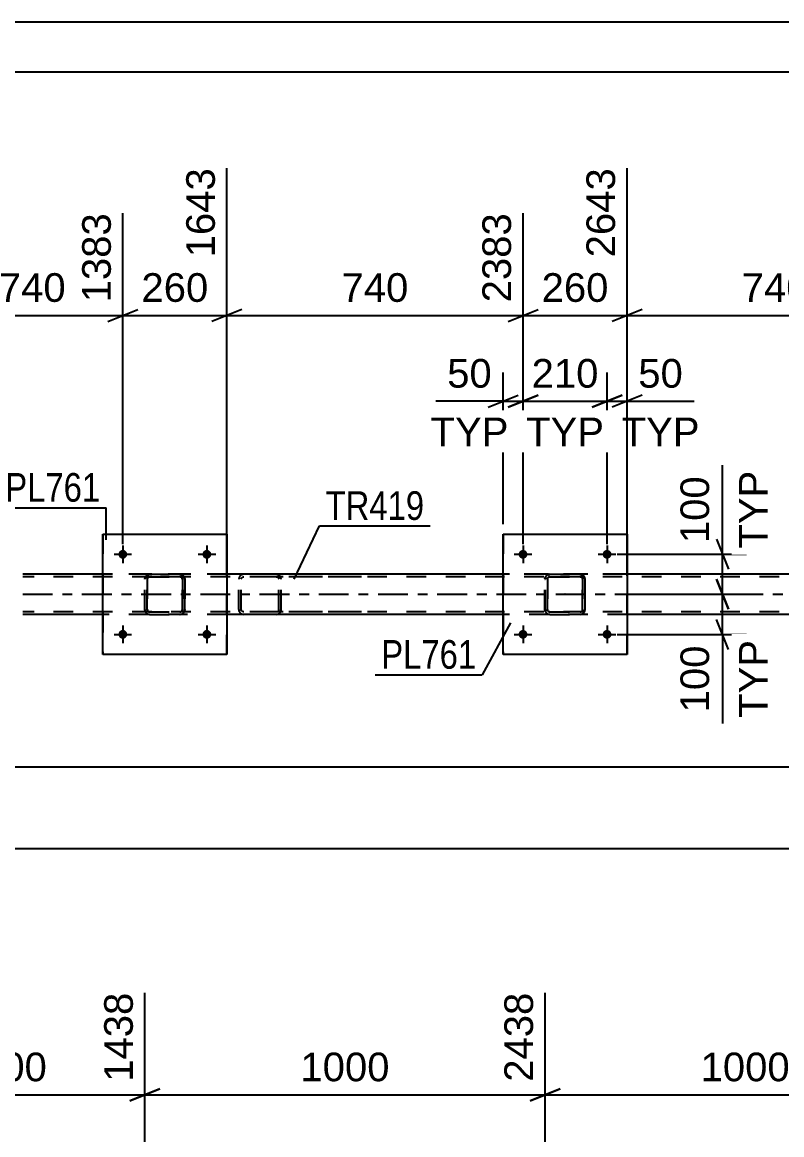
# Model space of a CAD drawing. Header units: millimetres. Extents: x -49 to 792, y -433 to 161.
# Drawn here: x 33.8 to 109.7, y 49.8 to 161 of the extents above; entities that cross this region are included whole.
import ezdxf

# ---------------------------------------------------------------- set-up
doc = ezdxf.new("R2010")
doc.units = ezdxf.units.MM
doc.linetypes.add('DXK_LINE_DOT2', pattern=[3.9198, 1.9599, -1.9599])
doc.linetypes.add('DXK_LINE_DOT3', pattern=[5.9187, 2.979, -0.9799, 0.9799, -0.9799])
doc.styles.add('Arial', font='ARIAL.TTF', dxfattribs={"height": 0.2})
doc.styles.add('Arial Narrow', font='ARIALN.TTF', dxfattribs={"height": 0.2})

# ---------------------------------------------------------------- blocks, each defined once
blk = doc.blocks.new('Unknown-203723993-1112')
at = {"color": 5, "linetype": 'Continuous'}
for p, q in [((792.32, 161.02), (-48.68, 161.02)), ((787.32, 156.02), (-43.68, 156.02))]:
    blk.add_line(p, q, dxfattribs=at)
blk = doc.blocks.new('Part-203723993-2565 - 2545')
at = {"color": 7, "linetype": 'DXK_LINE_DOT2'}
for p, q in [((46.33, 105.79), (46.51, 105.83)), ((46.52, 105.83), (46.33, 105.79)), ((46.52, 105.83), (46.51, 105.83)), ((46.51, 105.83), (49.55, 105.83)), ((46.52, 105.83), (49.56, 105.83)), ((49.55, 105.83), (49.56, 105.83)), ((49.55, 105.83), (49.74, 105.79)), ((49.74, 105.79), (49.56, 105.83)), ((46.03, 105.35), (46.07, 105.53)), ((46.03, 105.35), (46.04, 105.35)), ((46.03, 102.31), (46.03, 105.35)), ((46.07, 105.53), (46.04, 105.35)), ((46.04, 102.31), (46.04, 105.35)), ((46.29, 105.44), (46.27, 105.35)), ((46.28, 105.35), (46.27, 105.35)), ((46.27, 105.35), (46.27, 102.31)), ((46.28, 105.35), (46.3, 105.44)), ((46.28, 102.31), (46.28, 105.35)), ((46.34, 105.52), (46.29, 105.44)), ((46.3, 105.44), (46.35, 105.52)), ((46.42, 105.57), (46.34, 105.52)), ((46.35, 105.52), (46.43, 105.57)), ((46.51, 105.59), (46.42, 105.57)), ((46.43, 105.57), (46.52, 105.59)), ((46.51, 105.59), (46.52, 105.59)), ((49.55, 105.59), (46.51, 105.59)), ((46.52, 105.59), (49.56, 105.59)), ((49.56, 105.59), (49.55, 105.59)), ((49.64, 105.57), (49.55, 105.59)), ((49.56, 105.59), (49.65, 105.57)), ((49.64, 105.57), (49.65, 105.57)), ((49.72, 105.52), (49.64, 105.57)), ((49.65, 105.57), (49.73, 105.52)), ((49.77, 105.44), (49.72, 105.52)), ((49.73, 105.52), (49.78, 105.44)), ((49.79, 105.35), (49.77, 105.44)), ((49.78, 105.44), (49.8, 105.35)), ((49.8, 105.35), (49.79, 105.35)), ((49.79, 105.35), (49.79, 102.31)), ((49.8, 102.31), (49.8, 105.35)), ((50, 105.53), (50.03, 105.35)), ((50.04, 105.35), (50, 105.53)), ((50.04, 105.35), (50.03, 105.35)), ((50.03, 105.35), (50.03, 102.31)), ((50.04, 102.31), (50.04, 105.35)), ((46.04, 102.31), (46.03, 102.31)), ((46.07, 102.12), (46.03, 102.31)), ((46.04, 102.31), (46.07, 102.12)), ((46.27, 102.31), (46.28, 102.31)), ((46.27, 102.31), (46.29, 102.22)), ((46.3, 102.21), (46.28, 102.31)), ((46.29, 102.22), (46.34, 102.14)), ((46.35, 102.14), (46.3, 102.21)), ((46.33, 101.86), (46.33, 101.86)), ((46.51, 101.83), (46.33, 101.86)), ((46.33, 101.86), (46.52, 101.83)), ((46.34, 102.14), (46.42, 102.09)), ((46.43, 102.08), (46.35, 102.14)), ((46.42, 102.09), (46.51, 102.07)), ((46.52, 102.07), (46.43, 102.08)), ((46.52, 102.07), (46.51, 102.07)), ((46.51, 102.07), (49.55, 102.07)), ((46.52, 101.83), (46.51, 101.83)), ((46.51, 101.83), (49.55, 101.83)), ((46.52, 102.07), (49.56, 102.07)), ((46.52, 101.83), (49.56, 101.83)), ((49.55, 102.07), (49.64, 102.09)), ((49.55, 102.07), (49.56, 102.07)), ((49.74, 101.86), (49.55, 101.83)), ((49.55, 101.83), (49.56, 101.83)), ((49.65, 102.08), (49.56, 102.07)), ((49.56, 101.83), (49.74, 101.86)), ((49.64, 102.09), (49.72, 102.14)), ((49.73, 102.14), (49.65, 102.08)), ((49.72, 102.14), (49.77, 102.22)), ((49.78, 102.21), (49.73, 102.14)), ((49.77, 102.22), (49.79, 102.31)), ((49.8, 102.31), (49.78, 102.21)), ((49.79, 102.31), (49.8, 102.31)), ((50.03, 102.31), (50, 102.12)), ((50, 102.12), (50.04, 102.31)), ((50.03, 102.31), (50.04, 102.31))]:
    blk.add_line(p, q, dxfattribs=at)
at = {"color": 7, "linetype": 'DXK_LINE_DOT3'}
blk.add_line((48.04, 103.83), (48.03, 103.83), dxfattribs=at)
at = {"color": 7, "linetype": 'DXK_LINE_DOT2'}
for centre, start, end in [((46.51, 105.35), 112.5, 157.5), ((46.52, 105.35), 112.5, 157.5), ((49.55, 105.35), 22.5, 67.5), ((49.56, 105.35), 22.5, 67.5), ((46.51, 102.31), 202.5, 247.5), ((46.52, 102.31), 202.5, 247.5), ((49.55, 102.31), 292.5, 337.5), ((49.56, 102.31), 292.5, 337.5)]:
    blk.add_arc(centre, 0.48, start, end, dxfattribs=at)
blk = doc.blocks.new('Part-203723993-2633 - 2545')
at = {"color": 7, "linetype": 'DXK_LINE_DOT2'}
for p, q in [((55.94, 105.83), (55.74, 105.79)), ((67.71, 105.83), (55.94, 105.83)), ((59.37, 105.79), (59.17, 105.83)), ((55.46, 105.53), (55.43, 105.35)), ((55.43, 102.31), (55.43, 105.35)), ((55.68, 105.35), (55.7, 105.44)), ((55.68, 102.31), (55.68, 105.35)), ((55.7, 105.44), (55.76, 105.52)), ((55.76, 105.52), (55.84, 105.57)), ((55.84, 105.57), (55.94, 105.59)), ((67.71, 105.59), (55.94, 105.59)), ((59.17, 105.59), (59.27, 105.57)), ((59.27, 105.57), (59.35, 105.52)), ((59.35, 105.52), (59.41, 105.44)), ((59.41, 105.44), (59.43, 105.35)), ((59.43, 102.31), (59.43, 105.35)), ((59.68, 105.35), (59.64, 105.53)), ((59.68, 102.31), (59.68, 105.35)), ((55.43, 102.31), (55.45, 102.22)), ((55.45, 102.22), (55.46, 102.12)), ((55.7, 102.22), (55.68, 102.31)), ((55.76, 102.14), (55.7, 102.22)), ((55.74, 101.86), (55.94, 101.83)), ((55.84, 102.09), (55.76, 102.14)), ((55.94, 102.07), (55.84, 102.09)), ((67.71, 102.07), (55.94, 102.07)), ((67.71, 101.83), (55.94, 101.83)), ((59.27, 102.09), (59.17, 102.07)), ((59.17, 101.83), (59.37, 101.86)), ((59.35, 102.14), (59.27, 102.09)), ((59.41, 102.22), (59.35, 102.14)), ((59.43, 102.31), (59.41, 102.22)), ((59.64, 102.12), (59.66, 102.22)), ((59.66, 102.22), (59.68, 102.31))]:
    blk.add_line(p, q, dxfattribs=at)
for centre, start, end in [((55.92, 105.33), 110.7583, 155.68), ((59.19, 105.33), 24.32, 69.2417), ((55.92, 102.33), 204.32, 249.2417), ((59.19, 102.33), 290.7583, 335.68)]:
    blk.add_arc(centre, 0.496, start, end, dxfattribs=at)
blk = doc.blocks.new('Part-203723993-2559 - 2545')
at = {"color": 7, "linetype": 'DXK_LINE_DOT2'}
for p, q in [((86.33, 105.79), (86.51, 105.83)), ((86.52, 105.83), (86.33, 105.79)), ((86.52, 105.83), (86.51, 105.83)), ((86.51, 105.83), (89.55, 105.83)), ((86.52, 105.83), (89.56, 105.83)), ((89.55, 105.83), (89.56, 105.83)), ((89.55, 105.83), (89.74, 105.79)), ((89.74, 105.79), (89.56, 105.83)), ((86.03, 105.35), (86.07, 105.53)), ((86.03, 105.35), (86.04, 105.35)), ((86.03, 102.31), (86.03, 105.35)), ((86.07, 105.53), (86.04, 105.35)), ((86.04, 102.31), (86.04, 105.35)), ((86.29, 105.44), (86.27, 105.35)), ((86.28, 105.35), (86.27, 105.35)), ((86.27, 105.35), (86.27, 102.31)), ((86.28, 105.35), (86.3, 105.44)), ((86.28, 102.31), (86.28, 105.35)), ((86.34, 105.52), (86.29, 105.44)), ((86.3, 105.44), (86.35, 105.52)), ((86.42, 105.57), (86.34, 105.52)), ((86.35, 105.52), (86.43, 105.57)), ((86.51, 105.59), (86.42, 105.57)), ((86.43, 105.57), (86.52, 105.59)), ((86.51, 105.59), (86.52, 105.59)), ((89.55, 105.59), (86.51, 105.59)), ((86.52, 105.59), (89.56, 105.59)), ((89.56, 105.59), (89.55, 105.59)), ((89.64, 105.57), (89.55, 105.59)), ((89.56, 105.59), (89.65, 105.57)), ((89.64, 105.57), (89.65, 105.57)), ((89.72, 105.52), (89.64, 105.57)), ((89.65, 105.57), (89.73, 105.52)), ((89.77, 105.44), (89.72, 105.52)), ((89.73, 105.52), (89.78, 105.44)), ((89.79, 105.35), (89.77, 105.44)), ((89.78, 105.44), (89.8, 105.35)), ((89.8, 105.35), (89.79, 105.35)), ((89.79, 105.35), (89.79, 102.31)), ((89.8, 102.31), (89.8, 105.35)), ((90, 105.53), (90.03, 105.35)), ((90.04, 105.35), (90, 105.53)), ((90.04, 105.35), (90.03, 105.35)), ((90.03, 105.35), (90.03, 102.31)), ((90.04, 102.31), (90.04, 105.35)), ((86.04, 102.31), (86.03, 102.31)), ((86.07, 102.12), (86.03, 102.31)), ((86.04, 102.31), (86.07, 102.12)), ((86.27, 102.31), (86.28, 102.31)), ((86.27, 102.31), (86.29, 102.22)), ((86.3, 102.21), (86.28, 102.31)), ((86.29, 102.22), (86.34, 102.14)), ((86.35, 102.14), (86.3, 102.21)), ((86.33, 101.86), (86.33, 101.86)), ((86.51, 101.83), (86.33, 101.86)), ((86.33, 101.86), (86.52, 101.83)), ((86.34, 102.14), (86.42, 102.09)), ((86.43, 102.08), (86.35, 102.14)), ((86.42, 102.09), (86.51, 102.07)), ((86.52, 102.07), (86.43, 102.08)), ((86.52, 102.07), (86.51, 102.07)), ((86.51, 102.07), (89.55, 102.07)), ((86.52, 101.83), (86.51, 101.83)), ((86.51, 101.83), (89.55, 101.83)), ((86.52, 102.07), (89.56, 102.07)), ((86.52, 101.83), (89.56, 101.83)), ((89.55, 102.07), (89.64, 102.09)), ((89.55, 102.07), (89.56, 102.07)), ((89.74, 101.86), (89.55, 101.83)), ((89.55, 101.83), (89.56, 101.83)), ((89.65, 102.08), (89.56, 102.07)), ((89.56, 101.83), (89.74, 101.86)), ((89.64, 102.09), (89.72, 102.14)), ((89.73, 102.14), (89.65, 102.08)), ((89.72, 102.14), (89.77, 102.22)), ((89.78, 102.21), (89.73, 102.14)), ((89.77, 102.22), (89.79, 102.31)), ((89.8, 102.31), (89.78, 102.21)), ((89.79, 102.31), (89.8, 102.31)), ((90.03, 102.31), (90, 102.12)), ((90, 102.12), (90.04, 102.31)), ((90.03, 102.31), (90.04, 102.31))]:
    blk.add_line(p, q, dxfattribs=at)
at = {"color": 7, "linetype": 'DXK_LINE_DOT3'}
blk.add_line((88.04, 103.83), (88.03, 103.83), dxfattribs=at)
at = {"color": 7, "linetype": 'DXK_LINE_DOT2'}
for centre, start, end in [((86.51, 105.35), 112.5, 157.5), ((86.52, 105.35), 112.5, 157.5), ((89.55, 105.35), 22.5, 67.5), ((89.56, 105.35), 22.5, 67.5), ((86.51, 102.31), 202.5, 247.5), ((86.52, 102.31), 202.5, 247.5), ((89.55, 102.31), 292.5, 337.5), ((89.56, 102.31), 292.5, 337.5)]:
    blk.add_arc(centre, 0.48, start, end, dxfattribs=at)
blk = doc.blocks.new('Bolt-203723993-2628 - 2545')
at = {"linetype": 'Continuous'}
for points in [[(43.4, 107.83), (43.41, 107.92), (43.44, 108.01), (43.48, 108.09), (43.54, 108.15), (43.62, 108.21), (43.7, 108.25), (43.79, 108.26), (43.88, 108.26), (43.97, 108.25), (44.06, 108.21), (44.13, 108.15), (44.19, 108.09), (44.24, 108.01), (44.27, 107.92), (44.28, 107.83), (44.27, 107.74), (44.24, 107.65), (44.19, 107.57), (44.13, 107.5), (44.06, 107.45), (43.97, 107.41), (43.88, 107.39), (43.79, 107.39), (43.7, 107.41), (43.62, 107.45), (43.54, 107.5), (43.48, 107.57), (43.44, 107.65), (43.41, 107.74)], [(51.8, 107.83), (51.81, 107.92), (51.84, 108.01), (51.88, 108.09), (51.94, 108.15), (52.02, 108.21), (52.1, 108.25), (52.19, 108.26), (52.28, 108.26), (52.37, 108.25), (52.46, 108.21), (52.53, 108.15), (52.59, 108.09), (52.64, 108.01), (52.67, 107.92), (52.68, 107.83), (52.67, 107.74), (52.64, 107.65), (52.59, 107.57), (52.53, 107.5), (52.46, 107.45), (52.37, 107.41), (52.28, 107.39), (52.19, 107.39), (52.1, 107.41), (52.02, 107.45), (51.94, 107.5), (51.88, 107.57), (51.84, 107.65), (51.81, 107.74)]]:
    blk.add_hatch(color=1, dxfattribs=at).paths.add_polyline_path(points)
at = {"color": 1, "linetype": 'Continuous'}
for p, q in [((43.84, 108.71), (43.84, 106.95)), ((52.24, 108.71), (52.24, 106.95)), ((42.96, 107.83), (44.72, 107.83)), ((51.36, 107.83), (53.12, 107.83))]:
    blk.add_line(p, q, dxfattribs=at)
blk = doc.blocks.new('Part-203723993-2564 - 2545')
at = {"color": 2, "linetype": 'Continuous'}
for p, q in [((81.84, 97.83), (81.84, 109.83)), ((81.84, 109.83), (81.84, 109.83)), ((81.84, 109.83), (94.24, 109.83)), ((94.24, 109.83), (94.24, 97.83)), ((81.84, 97.83), (81.84, 97.83)), ((94.24, 97.83), (81.84, 97.83))]:
    blk.add_line(p, q, dxfattribs=at)
at = {"color": 7, "linetype": 'DXK_LINE_DOT2'}
for p, q in [((81.84, 109.83), (81.84, 97.83)), ((81.84, 109.83), (81.84, 109.83)), ((94.24, 97.83), (94.24, 109.83)), ((81.84, 97.83), (81.84, 97.83))]:
    blk.add_line(p, q, dxfattribs=at)
blk = doc.blocks.new('Part-203723993-2570 - 2545')
at = {"color": 2, "linetype": 'Continuous'}
for p, q in [((41.84, 97.83), (41.84, 109.83)), ((41.84, 109.83), (41.84, 109.83)), ((41.84, 109.83), (54.24, 109.83)), ((54.24, 109.83), (54.24, 97.83)), ((41.84, 97.83), (41.84, 97.83)), ((54.24, 97.83), (41.84, 97.83))]:
    blk.add_line(p, q, dxfattribs=at)
at = {"color": 7, "linetype": 'DXK_LINE_DOT2'}
for p, q in [((41.84, 109.83), (41.84, 97.83)), ((41.84, 109.83), (41.84, 109.83)), ((54.24, 97.83), (54.24, 109.83)), ((41.84, 97.83), (41.84, 97.83))]:
    blk.add_line(p, q, dxfattribs=at)
blk = doc.blocks.new('Part-203723993-2581 - 2545')
at = {"color": 2, "linetype": 'Continuous'}
for p, q in [((41.84, 105.83), (33.84, 105.83)), ((81.84, 105.83), (54.24, 105.83)), ((121.84, 105.83), (94.24, 105.83)), ((41.84, 101.83), (33.84, 101.83)), ((81.84, 101.83), (54.24, 101.83)), ((121.84, 101.83), (94.24, 101.83))]:
    blk.add_line(p, q, dxfattribs=at)
at = {"color": 7, "linetype": 'DXK_LINE_DOT2'}
for p, q in [((709.17, 105.83), (41.84, 105.83)), ((54.24, 105.83), (41.84, 105.83)), ((94.24, 105.83), (81.84, 105.83)), ((709.17, 105.59), (33.84, 105.59)), ((709.17, 102.07), (33.84, 102.07)), ((54.24, 101.83), (41.84, 101.83)), ((94.24, 101.83), (81.84, 101.83))]:
    blk.add_line(p, q, dxfattribs=at)
at = {"color": 7, "linetype": 'DXK_LINE_DOT3'}
blk.add_line((33.84, 103.83), (709.17, 103.83), dxfattribs=at)
blk = doc.blocks.new('Bolt-203723993-2625 - 2545')
at = {"linetype": 'Continuous'}
for points in [[(83.4, 99.83), (83.41, 99.92), (83.44, 100.01), (83.48, 100.09), (83.54, 100.15), (83.62, 100.21), (83.7, 100.25), (83.79, 100.26), (83.88, 100.26), (83.97, 100.25), (84.06, 100.21), (84.13, 100.15), (84.19, 100.09), (84.24, 100.01), (84.27, 99.92), (84.28, 99.83), (84.27, 99.74), (84.24, 99.65), (84.19, 99.57), (84.13, 99.5), (84.06, 99.45), (83.97, 99.41), (83.88, 99.39), (83.79, 99.39), (83.7, 99.41), (83.62, 99.45), (83.54, 99.5), (83.48, 99.57), (83.44, 99.65), (83.41, 99.74)], [(91.8, 99.83), (91.81, 99.92), (91.84, 100.01), (91.88, 100.09), (91.94, 100.15), (92.02, 100.21), (92.1, 100.25), (92.19, 100.26), (92.28, 100.26), (92.37, 100.25), (92.46, 100.21), (92.53, 100.15), (92.59, 100.09), (92.64, 100.01), (92.67, 99.92), (92.68, 99.83), (92.67, 99.74), (92.64, 99.65), (92.59, 99.57), (92.53, 99.5), (92.46, 99.45), (92.37, 99.41), (92.28, 99.39), (92.19, 99.39), (92.1, 99.41), (92.02, 99.45), (91.94, 99.5), (91.88, 99.57), (91.84, 99.65), (91.81, 99.74)]]:
    blk.add_hatch(color=1, dxfattribs=at).paths.add_polyline_path(points)
at = {"color": 1, "linetype": 'Continuous'}
for p, q in [((83.84, 100.71), (83.84, 98.95)), ((92.24, 100.71), (92.24, 98.95)), ((82.96, 99.83), (84.72, 99.83)), ((91.36, 99.83), (93.12, 99.83))]:
    blk.add_line(p, q, dxfattribs=at)
blk = doc.blocks.new('Bolt-203723993-2626 - 2545')
at = {"linetype": 'Continuous'}
for points in [[(83.4, 107.83), (83.41, 107.92), (83.44, 108.01), (83.48, 108.09), (83.54, 108.15), (83.62, 108.21), (83.7, 108.25), (83.79, 108.26), (83.88, 108.26), (83.97, 108.25), (84.06, 108.21), (84.13, 108.15), (84.19, 108.09), (84.24, 108.01), (84.27, 107.92), (84.28, 107.83), (84.27, 107.74), (84.24, 107.65), (84.19, 107.57), (84.13, 107.5), (84.06, 107.45), (83.97, 107.41), (83.88, 107.39), (83.79, 107.39), (83.7, 107.41), (83.62, 107.45), (83.54, 107.5), (83.48, 107.57), (83.44, 107.65), (83.41, 107.74)], [(91.8, 107.83), (91.81, 107.92), (91.84, 108.01), (91.88, 108.09), (91.94, 108.15), (92.02, 108.21), (92.1, 108.25), (92.19, 108.26), (92.28, 108.26), (92.37, 108.25), (92.46, 108.21), (92.53, 108.15), (92.59, 108.09), (92.64, 108.01), (92.67, 107.92), (92.68, 107.83), (92.67, 107.74), (92.64, 107.65), (92.59, 107.57), (92.53, 107.5), (92.46, 107.45), (92.37, 107.41), (92.28, 107.39), (92.19, 107.39), (92.1, 107.41), (92.02, 107.45), (91.94, 107.5), (91.88, 107.57), (91.84, 107.65), (91.81, 107.74)]]:
    blk.add_hatch(color=1, dxfattribs=at).paths.add_polyline_path(points)
at = {"color": 1, "linetype": 'Continuous'}
for p, q in [((83.84, 108.71), (83.84, 106.95)), ((92.24, 108.71), (92.24, 106.95)), ((82.96, 107.83), (84.72, 107.83)), ((91.36, 107.83), (93.12, 107.83))]:
    blk.add_line(p, q, dxfattribs=at)
blk = doc.blocks.new('Bolt-203723993-2627 - 2545')
at = {"linetype": 'Continuous'}
for points in [[(43.4, 99.83), (43.41, 99.92), (43.44, 100.01), (43.48, 100.09), (43.54, 100.15), (43.62, 100.21), (43.7, 100.25), (43.79, 100.26), (43.88, 100.26), (43.97, 100.25), (44.06, 100.21), (44.13, 100.15), (44.19, 100.09), (44.24, 100.01), (44.27, 99.92), (44.28, 99.83), (44.27, 99.74), (44.24, 99.65), (44.19, 99.57), (44.13, 99.5), (44.06, 99.45), (43.97, 99.41), (43.88, 99.39), (43.79, 99.39), (43.7, 99.41), (43.62, 99.45), (43.54, 99.5), (43.48, 99.57), (43.44, 99.65), (43.41, 99.74)], [(51.8, 99.83), (51.81, 99.92), (51.84, 100.01), (51.88, 100.09), (51.94, 100.15), (52.02, 100.21), (52.1, 100.25), (52.19, 100.26), (52.28, 100.26), (52.37, 100.25), (52.46, 100.21), (52.53, 100.15), (52.59, 100.09), (52.64, 100.01), (52.67, 99.92), (52.68, 99.83), (52.67, 99.74), (52.64, 99.65), (52.59, 99.57), (52.53, 99.5), (52.46, 99.45), (52.37, 99.41), (52.28, 99.39), (52.19, 99.39), (52.1, 99.41), (52.02, 99.45), (51.94, 99.5), (51.88, 99.57), (51.84, 99.65), (51.81, 99.74)]]:
    blk.add_hatch(color=1, dxfattribs=at).paths.add_polyline_path(points)
at = {"color": 1, "linetype": 'Continuous'}
for p, q in [((43.84, 100.71), (43.84, 98.95)), ((52.24, 100.71), (52.24, 98.95)), ((42.96, 99.83), (44.72, 99.83)), ((51.36, 99.83), (53.12, 99.83))]:
    blk.add_line(p, q, dxfattribs=at)
blk = doc.blocks.new('StraightDimension-203723993-4116 - 3316')
at = {"color": 7, "linetype": 'Continuous'}
for p, q in [((46.04, 17.63), (46.04, 63.99)), ((86.04, 17.64), (86.04, 63.99)), ((47.54, 54.4), (44.54, 53.2)), ((46.04, 53.8), (86.04, 53.8)), ((84.54, 53.2), (87.54, 54.4))]:
    blk.add_line(p, q, dxfattribs=at)
at = {"color": 0}
blk.add_wipeout([(71.08, 54.55), (71.08, 58.75), (60.99, 58.75), (60.99, 54.55)], dxfattribs=at)
at = {"color": 3, "style": 'Arial'}
blk.add_text('1000', height=2.865, dxfattribs=at).set_placement((61.59, 55.15))
at = {"color": 0, "linetype": 'Continuous'}
blk.add_wipeout([(85.44, 64.59), (81.24, 64.59), (81.24, 54.5), (85.44, 54.5)], dxfattribs=at)
at = {"color": 3, "linetype": 'Continuous', "style": 'Arial'}
blk.add_text('2438', height=2.865, rotation=90.0002, dxfattribs=at).set_placement((84.84, 55.1))
blk = doc.blocks.new('StraightDimension-203723993-4108 - 3316')
at = {"color": 7, "linetype": 'Continuous'}
for p, q in [((86.04, 17.64), (86.04, 63.99)), ((126.04, 17.64), (126.04, 63.99)), ((87.54, 54.4), (84.54, 53.2)), ((86.04, 53.8), (126.04, 53.8)), ((124.54, 53.2), (127.54, 54.4))]:
    blk.add_line(p, q, dxfattribs=at)
at = {"color": 0}
blk.add_wipeout([(111.08, 54.55), (111.08, 58.75), (100.99, 58.75), (100.99, 54.55)], dxfattribs=at)
at = {"color": 3, "style": 'Arial'}
blk.add_text('1000', height=2.865, dxfattribs=at).set_placement((101.59, 55.15))
at = {"color": 0, "linetype": 'Continuous'}
blk.add_wipeout([(125.44, 64.59), (121.24, 64.59), (121.24, 54.5), (125.44, 54.5)], dxfattribs=at)
at = {"color": 3, "linetype": 'Continuous', "style": 'Arial'}
blk.add_text('3438', height=2.865, rotation=90.0002, dxfattribs=at).set_placement((124.84, 55.1))
blk = doc.blocks.new('StraightDimension-203723993-4124 - 3316')
at = {"color": 7, "linetype": 'Continuous'}
for p, q in [((46.04, 17.63), (46.04, 63.99)), ((17.54, 17.64), (17.54, 61.77)), ((19.04, 54.4), (16.04, 53.2)), ((17.54, 53.8), (46.04, 53.8)), ((44.54, 53.2), (47.54, 54.4))]:
    blk.add_line(p, q, dxfattribs=at)
at = {"color": 0}
blk.add_wipeout([(36.83, 54.55), (36.83, 58.75), (26.74, 58.75), (26.74, 54.55)], dxfattribs=at)
at = {"color": 3, "style": 'Arial'}
blk.add_text('1000', height=2.865, dxfattribs=at).set_placement((27.34, 55.15))
at = {"color": 0, "linetype": 'Continuous'}
blk.add_wipeout([(45.44, 64.59), (41.24, 64.59), (41.24, 54.5), (45.44, 54.5)], dxfattribs=at)
at = {"color": 3, "linetype": 'Continuous', "style": 'Arial'}
blk.add_text('1438', height=2.865, rotation=90.0002, dxfattribs=at).set_placement((44.84, 55.1))
blk = doc.blocks.new('StraightDimension-203723993-2846 - 2545')
at = {"color": 7, "linetype": 'Continuous'}
for p, q in [((103.19, 105.33), (104.39, 102.33)), ((93.24, 103.83), (106.19, 103.83)), ((103.79, 99.83), (103.79, 103.83)), ((104.39, 98.33), (103.19, 101.33)), ((93.24, 99.83), (106.19, 99.83)), ((103.79, 99.83), (103.79, 90.91)), ((103.79, 99.83), (103.79, 90.91))]:
    blk.add_line(p, q, dxfattribs=at)
at = {"color": 0}
blk.add_wipeout([(103.04, 99.3), (98.84, 99.3), (98.84, 91.43), (103.04, 91.43)], dxfattribs=at)
at = {"color": 0, "linetype": 'Continuous'}
blk.add_wipeout([(108.89, 99.85), (104.69, 99.85), (104.69, 90.88), (108.89, 90.88)], dxfattribs=at)
at = {"color": 3, "linetype": 'Continuous', "style": 'Arial'}
blk.add_text('TYP', height=2.865, rotation=90.0002, dxfattribs=at).set_placement((108.29, 91.48))
at = {"color": 3, "style": 'Arial'}
blk.add_text('100', height=2.865, rotation=90.0002, dxfattribs=at).set_placement((102.44, 92.03))
blk = doc.blocks.new('StraightDimension-203723993-2808 - 2545')
at = {"color": 7, "linetype": 'Continuous'}
for p, q in [((81.84, 110.83), (81.84, 125.99)), ((83.84, 108.83), (83.84, 125.99)), ((80.34, 122.54), (83.34, 123.74)), ((85.34, 123.74), (82.34, 122.54)), ((81.84, 123.14), (75.14, 123.14)), ((81.84, 123.14), (75.14, 123.14)), ((81.84, 123.14), (83.84, 123.14))]:
    blk.add_line(p, q, dxfattribs=at)
at = {"color": 0}
blk.add_wipeout([(81.31, 123.89), (81.31, 128.09), (75.66, 128.09), (75.66, 123.89)], dxfattribs=at)
at = {"color": 0, "linetype": 'Continuous'}
blk.add_wipeout([(82.98, 118.04), (82.98, 122.24), (74, 122.24), (74, 118.04)], dxfattribs=at)
at = {"color": 3, "style": 'Arial'}
blk.add_text('50', height=2.865, dxfattribs=at).set_placement((76.26, 124.49))
at = {"color": 3, "linetype": 'Continuous', "style": 'Arial'}
blk.add_text('TYP', height=2.865, dxfattribs=at).set_placement((74.6, 118.64))
blk = doc.blocks.new('StraightDimension-203723993-2821 - 2545')
at = {"color": 7, "linetype": 'Continuous'}
for p, q in [((92.24, 108.83), (92.24, 125.99)), ((94.24, 110.83), (94.24, 125.99)), ((90.74, 122.54), (93.74, 123.74)), ((95.74, 123.74), (92.74, 122.54)), ((92.24, 123.14), (94.24, 123.14)), ((94.24, 123.14), (100.93, 123.14)), ((94.24, 123.14), (100.93, 123.14))]:
    blk.add_line(p, q, dxfattribs=at)
at = {"color": 0}
blk.add_wipeout([(100.41, 123.89), (100.41, 128.09), (94.76, 128.09), (94.76, 123.89)], dxfattribs=at)
at = {"color": 0, "linetype": 'Continuous'}
blk.add_wipeout([(102.07, 118.04), (102.07, 122.24), (93.1, 122.24), (93.1, 118.04)], dxfattribs=at)
at = {"color": 3, "style": 'Arial'}
blk.add_text('50', height=2.865, dxfattribs=at).set_placement((95.36, 124.49))
at = {"color": 3, "linetype": 'Continuous', "style": 'Arial'}
blk.add_text('TYP', height=2.865, dxfattribs=at).set_placement((93.7, 118.64))
blk = doc.blocks.new('StraightDimension-203723993-2835 - 2545')
at = {"color": 7, "linetype": 'Continuous'}
blk.add_line((-0.64, 78.41), (709.81, 78.41), dxfattribs=at)
blk = doc.blocks.new('StraightDimension-203723993-2859 - 2545')
at = {"color": 7, "linetype": 'Continuous'}
for p, q in [((103.79, 107.83), (103.79, 116.75)), ((103.79, 107.83), (103.79, 116.75)), ((103.19, 109.33), (104.39, 106.33)), ((93.24, 107.83), (106.19, 107.83)), ((103.79, 103.83), (103.79, 107.83)), ((104.39, 102.33), (103.19, 105.33)), ((93.24, 103.83), (106.19, 103.83))]:
    blk.add_line(p, q, dxfattribs=at)
at = {"color": 0}
blk.add_wipeout([(103.04, 116.22), (98.84, 116.22), (98.84, 108.35), (103.04, 108.35)], dxfattribs=at)
at = {"color": 0, "linetype": 'Continuous'}
blk.add_wipeout([(108.89, 116.77), (104.69, 116.77), (104.69, 107.8), (108.89, 107.8)], dxfattribs=at)
at = {"color": 3, "linetype": 'Continuous', "style": 'Arial'}
blk.add_text('TYP', height=2.865, rotation=90.0002, dxfattribs=at).set_placement((108.29, 108.4))
at = {"color": 3, "style": 'Arial'}
blk.add_text('100', height=2.865, rotation=90.0002, dxfattribs=at).set_placement((102.44, 108.95))
blk = doc.blocks.new('StraightDimension-203723993-3144 - 2545')
at = {"color": 7, "linetype": 'Continuous'}
for p, q in [((25.74, 106.83), (25.74, 144.19)), ((43.84, 108.83), (43.84, 141.92)), ((27.24, 132.32), (24.24, 131.12)), ((25.74, 131.72), (43.84, 131.72)), ((42.34, 131.12), (45.34, 132.32))]:
    blk.add_line(p, q, dxfattribs=at)
at = {"color": 0}
blk.add_wipeout([(38.72, 132.47), (38.72, 136.67), (30.85, 136.67), (30.85, 132.47)], dxfattribs=at)
at = {"color": 3, "style": 'Arial'}
blk.add_text('740', height=2.865, dxfattribs=at).set_placement((31.45, 133.07))
at = {"color": 0, "linetype": 'Continuous'}
blk.add_wipeout([(43.24, 142.52), (39.04, 142.52), (39.04, 132.42), (43.24, 132.42)], dxfattribs=at)
at = {"color": 3, "linetype": 'Continuous', "style": 'Arial'}
blk.add_text('1383', height=2.865, rotation=90.0002, dxfattribs=at).set_placement((42.64, 133.02))
blk = doc.blocks.new('StraightDimension-203723993-3154 - 2545')
at = {"color": 7, "linetype": 'Continuous'}
for p, q in [((54.24, 106.83), (54.24, 146.42)), ((43.84, 108.83), (43.84, 141.92)), ((42.34, 131.12), (45.34, 132.32)), ((43.84, 131.72), (54.24, 131.72)), ((55.74, 132.32), (52.74, 131.12))]:
    blk.add_line(p, q, dxfattribs=at)
at = {"color": 0}
blk.add_wipeout([(52.97, 132.47), (52.97, 136.67), (45.1, 136.67), (45.1, 132.47)], dxfattribs=at)
at = {"color": 3, "style": 'Arial'}
blk.add_text('260', height=2.865, dxfattribs=at).set_placement((45.7, 133.07))
at = {"color": 0, "linetype": 'Continuous'}
blk.add_wipeout([(53.64, 147.02), (49.44, 147.02), (49.44, 136.92), (53.64, 136.92)], dxfattribs=at)
at = {"color": 3, "linetype": 'Continuous', "style": 'Arial'}
blk.add_text('1643', height=2.865, rotation=90.0002, dxfattribs=at).set_placement((53.04, 137.52))
blk = doc.blocks.new('StraightDimension-203723993-3161 - 2545')
at = {"color": 7, "linetype": 'Continuous'}
for p, q in [((54.24, 106.83), (54.24, 146.42)), ((83.84, 108.83), (83.84, 141.92)), ((55.74, 132.32), (52.74, 131.12)), ((54.24, 131.72), (83.84, 131.72)), ((82.34, 131.12), (85.34, 132.32))]:
    blk.add_line(p, q, dxfattribs=at)
at = {"color": 0}
blk.add_wipeout([(72.97, 132.47), (72.97, 136.67), (65.1, 136.67), (65.1, 132.47)], dxfattribs=at)
at = {"color": 3, "style": 'Arial'}
blk.add_text('740', height=2.865, dxfattribs=at).set_placement((65.7, 133.07))
at = {"color": 0, "linetype": 'Continuous'}
blk.add_wipeout([(83.24, 142.52), (79.04, 142.52), (79.04, 132.42), (83.24, 132.42)], dxfattribs=at)
at = {"color": 3, "linetype": 'Continuous', "style": 'Arial'}
blk.add_text('2383', height=2.865, rotation=90.0002, dxfattribs=at).set_placement((82.64, 133.02))
blk = doc.blocks.new('StraightDimension-203723993-3168 - 2545')
at = {"color": 7, "linetype": 'Continuous'}
for p, q in [((94.24, 106.83), (94.24, 146.42)), ((83.84, 108.83), (83.84, 141.92)), ((82.34, 131.12), (85.34, 132.32)), ((83.84, 131.72), (94.24, 131.72)), ((95.74, 132.32), (92.74, 131.12))]:
    blk.add_line(p, q, dxfattribs=at)
at = {"color": 0}
blk.add_wipeout([(92.97, 132.47), (92.97, 136.67), (85.1, 136.67), (85.1, 132.47)], dxfattribs=at)
at = {"color": 3, "style": 'Arial'}
blk.add_text('260', height=2.865, dxfattribs=at).set_placement((85.7, 133.07))
at = {"color": 0, "linetype": 'Continuous'}
blk.add_wipeout([(93.64, 147.02), (89.44, 147.02), (89.44, 136.92), (93.64, 136.92)], dxfattribs=at)
at = {"color": 3, "linetype": 'Continuous', "style": 'Arial'}
blk.add_text('2643', height=2.865, rotation=90.0002, dxfattribs=at).set_placement((93.04, 137.52))
blk = doc.blocks.new('StraightDimension-203723993-3175 - 2545')
at = {"color": 7, "linetype": 'Continuous'}
for p, q in [((94.24, 106.83), (94.24, 146.42)), ((123.84, 108.83), (123.84, 141.92)), ((95.74, 132.32), (92.74, 131.12)), ((94.24, 131.72), (123.84, 131.72)), ((122.34, 131.12), (125.34, 132.32))]:
    blk.add_line(p, q, dxfattribs=at)
at = {"color": 0}
blk.add_wipeout([(112.97, 132.47), (112.97, 136.67), (105.1, 136.67), (105.1, 132.47)], dxfattribs=at)
at = {"color": 3, "style": 'Arial'}
blk.add_text('740', height=2.865, dxfattribs=at).set_placement((105.7, 133.07))
at = {"color": 0, "linetype": 'Continuous'}
blk.add_wipeout([(123.24, 142.52), (119.04, 142.52), (119.04, 132.42), (123.24, 132.42)], dxfattribs=at)
at = {"color": 3, "linetype": 'Continuous', "style": 'Arial'}
blk.add_text('3383', height=2.865, rotation=90.0002, dxfattribs=at).set_placement((122.64, 133.02))
blk = doc.blocks.new('StraightDimension-203723993-3267 - 2545')
at = {"color": 7, "linetype": 'Continuous'}
blk.add_line((0, 86.59), (709.17, 86.59), dxfattribs=at)
blk = doc.blocks.new('StraightDimension-203723993-11164 - 2545')
at = {"color": 7, "linetype": 'Continuous'}
for p, q in [((83.84, 108.83), (83.84, 125.99)), ((92.24, 108.83), (92.24, 125.99)), ((82.34, 122.54), (85.34, 123.74)), ((93.74, 123.74), (90.74, 122.54)), ((83.84, 123.14), (92.24, 123.14))]:
    blk.add_line(p, q, dxfattribs=at)
at = {"color": 0}
blk.add_wipeout([(91.97, 123.89), (91.97, 128.09), (84.1, 128.09), (84.1, 123.89)], dxfattribs=at)
at = {"color": 0, "linetype": 'Continuous'}
blk.add_wipeout([(92.52, 118.04), (92.52, 122.24), (83.55, 122.24), (83.55, 118.04)], dxfattribs=at)
at = {"color": 3, "style": 'Arial'}
blk.add_text('210', height=2.865, dxfattribs=at).set_placement((84.7, 124.49))
at = {"color": 3, "linetype": 'Continuous', "style": 'Arial'}
blk.add_text('TYP', height=2.865, dxfattribs=at).set_placement((84.15, 118.64))
blk = doc.blocks.new('Mark-203723993-2560 - 2545')
at = {"color": 30, "linetype": 'Continuous'}
for p in [(82.59, 100.97), (69.07, 95.79)]:
    blk.add_line(p, (79.77, 95.79), dxfattribs=at)
at = {"color": 0}
blk.add_wipeout([(79.17, 96.39), (79.17, 99.39), (69.67, 99.39), (69.67, 96.39)], dxfattribs=at)
blk.add_wipeout([(79.17, 96.39), (79.17, 99.39), (69.67, 99.39), (69.67, 96.39)], dxfattribs=at)
at = {"color": 3, "style": 'Arial Narrow'}
blk.add_text('PL761', height=2.863, dxfattribs=at).set_placement((69.67, 96.39))
blk = doc.blocks.new('Mark-203723993-2566 - 2545')
at = {"color": 30, "linetype": 'Continuous'}
for p in [(31.49, 112.49), (42.19, 109.28)]:
    blk.add_line(p, (42.19, 112.49), dxfattribs=at)
at = {"color": 0}
blk.add_wipeout([(41.59, 113.09), (41.59, 116.09), (32.09, 116.09), (32.09, 113.09)], dxfattribs=at)
blk.add_wipeout([(41.59, 113.09), (41.59, 116.09), (32.09, 116.09), (32.09, 113.09)], dxfattribs=at)
at = {"color": 3, "style": 'Arial Narrow'}
blk.add_text('PL761', height=2.863, dxfattribs=at).set_placement((32.09, 113.09))
blk = doc.blocks.new('Mark-203723993-2577 - 2545')
at = {"color": 30, "linetype": 'Continuous'}
for p, q in [((60.97, 105.34), (63.51, 110.67)), ((63.51, 110.67), (74.57, 110.67))]:
    blk.add_line(p, q, dxfattribs=at)
at = {"color": 0}
blk.add_wipeout([(73.97, 111.27), (73.97, 114.27), (64.11, 114.27), (64.11, 111.27)], dxfattribs=at)
blk.add_wipeout([(73.97, 111.27), (73.97, 114.27), (64.11, 114.27), (64.11, 111.27)], dxfattribs=at)
at = {"color": 3, "style": 'Arial Narrow'}
blk.add_text('TR419', height=2.863, dxfattribs=at).set_placement((64.11, 111.27))

msp = doc.modelspace()

# ---------------------------------------------------------------- block references
for name in ['Unknown-203723993-1112', 'Part-203723993-2570 - 2545', 'Part-203723993-2564 - 2545', 'Bolt-203723993-2628 - 2545', 'Bolt-203723993-2626 - 2545', 'Part-203723993-2581 - 2545', 'Part-203723993-2565 - 2545', 'Part-203723993-2633 - 2545', 'Part-203723993-2559 - 2545', 'Bolt-203723993-2627 - 2545', 'Bolt-203723993-2625 - 2545']:
    msp.add_blockref(name, (0, 0))

# ---------------------------------------------------------------- next in the draw order: block references
for name in ['StraightDimension-203723993-3144 - 2545', 'StraightDimension-203723993-2808 - 2545', 'StraightDimension-203723993-2821 - 2545', 'StraightDimension-203723993-2846 - 2545', 'StraightDimension-203723993-4116 - 3316']:
    msp.add_blockref(name, (0, 0))

# ---------------------------------------------------------------- next in the draw order: block references
for name in ['StraightDimension-203723993-3154 - 2545', 'StraightDimension-203723993-2859 - 2545', 'StraightDimension-203723993-2835 - 2545', 'StraightDimension-203723993-4124 - 3316', 'StraightDimension-203723993-4108 - 3316']:
    msp.add_blockref(name, (0, 0))

# ---------------------------------------------------------------- next in the draw order: block references
for name in ['StraightDimension-203723993-3161 - 2545', 'Mark-203723993-2566 - 2545', 'StraightDimension-203723993-3267 - 2545']:
    msp.add_blockref(name, (0, 0))

# ---------------------------------------------------------------- next in the draw order: block references
for name in ['StraightDimension-203723993-3168 - 2545', 'Mark-203723993-2577 - 2545', 'Mark-203723993-2560 - 2545']:
    msp.add_blockref(name, (0, 0))

# ---------------------------------------------------------------- next in the draw order: block references
msp.add_blockref('StraightDimension-203723993-3175 - 2545', (0, 0))

# ---------------------------------------------------------------- next in the draw order: block references
msp.add_blockref('StraightDimension-203723993-11164 - 2545', (0, 0))

doc.saveas('drawing.dxf')
